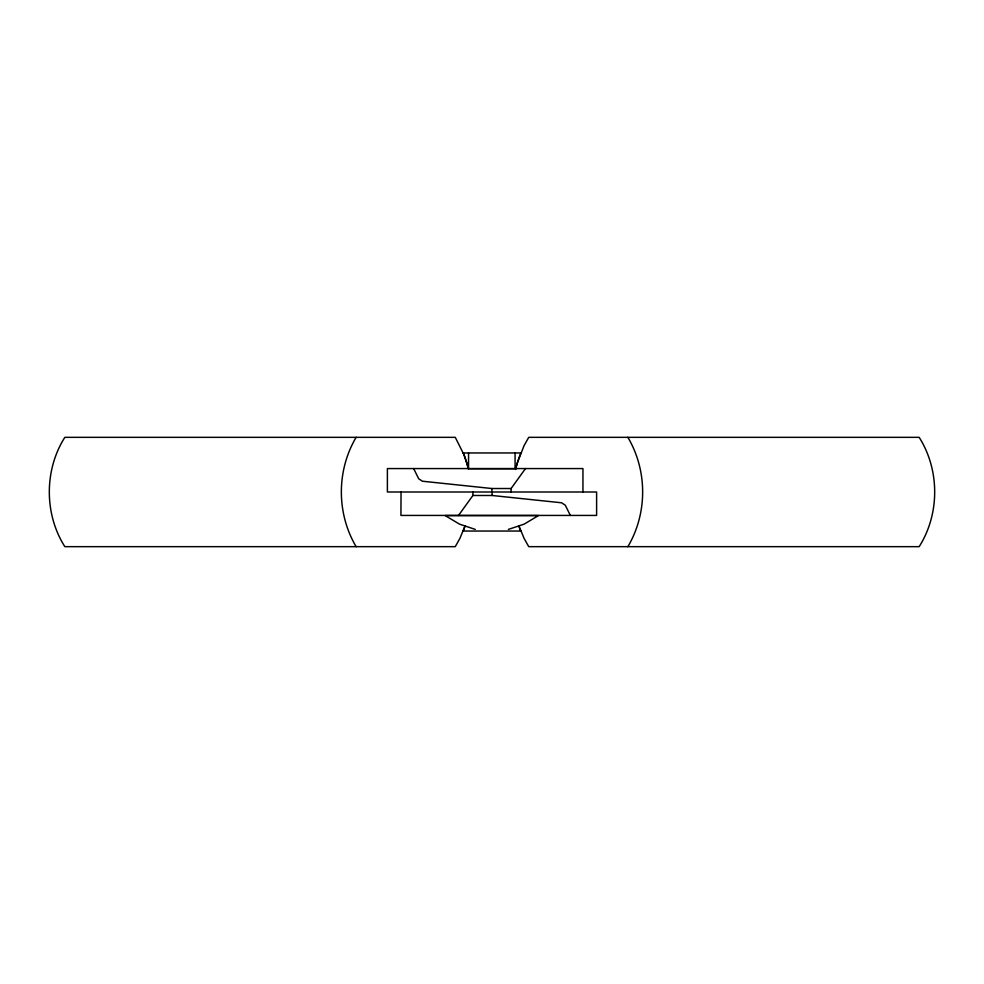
<?xml version="1.0" encoding="UTF-8"?>
<svg xmlns="http://www.w3.org/2000/svg" width="984" height="984" viewBox="0 0 984 984"><rect width="100%" height="100%" fill="white"/><g stroke="black" fill="none" stroke-linecap="round" stroke-linejoin="round"><path stroke-width="1.48" d="M465.161 525.616L459.958 538.285L455.272 546.661L64.821 546.661C44.157 514.029 44.157 469.971 64.821 437.339L455.272 437.339L463.845 454.485L466.908 463.575A96.949 90.466 90 0 1 468.286 468.876M458.532 515.432L472.898 495.481L472.898 492M511.102 492L511.102 488.519L525.468 468.568M508.359 529.417L524.152 524.128L538.469 515.579L445.162 515.579L459.491 524.128L475.284 529.417M463.169 452.96L520.831 452.96A103.615 103.615 0 0 0 515.628 469.491M413.649 468.568L418.704 478.777L422.394 481.213L491.889 488.519L511.102 488.519M472.898 495.481L492.111 495.481L561.606 502.787L565.296 505.222L570.351 515.432M520.831 531.04L463.169 531.04A103.627 103.627 0 0 0 465.063 526.059M518.839 525.616L524.042 538.285L528.728 546.661L919.179 546.661C939.843 514.029 939.843 469.971 919.179 437.339L528.728 437.339L524.042 445.715L517.092 463.575A96.949 90.466 90 0 0 515.714 468.876M582.946 492L582.946 468.568L387.388 468.568L387.388 492L596.611 492L596.611 515.432L400.918 515.432L401.054 492M515.075 453.107L515.075 468.728L468.556 468.728L468.556 453.107M492.111 492L492.111 495.481M491.889 488.519L491.889 492M627.878 437.314A102.385 95.534 90 0 1 627.878 546.686M520.671 531.04A103.615 103.615 0 0 1 518.789 526.046M463.329 452.947A103.627 103.627 0 0 1 468.163 468.199M356.122 546.686A102.385 95.534 90 0 1 356.122 437.314"/></g></svg>
